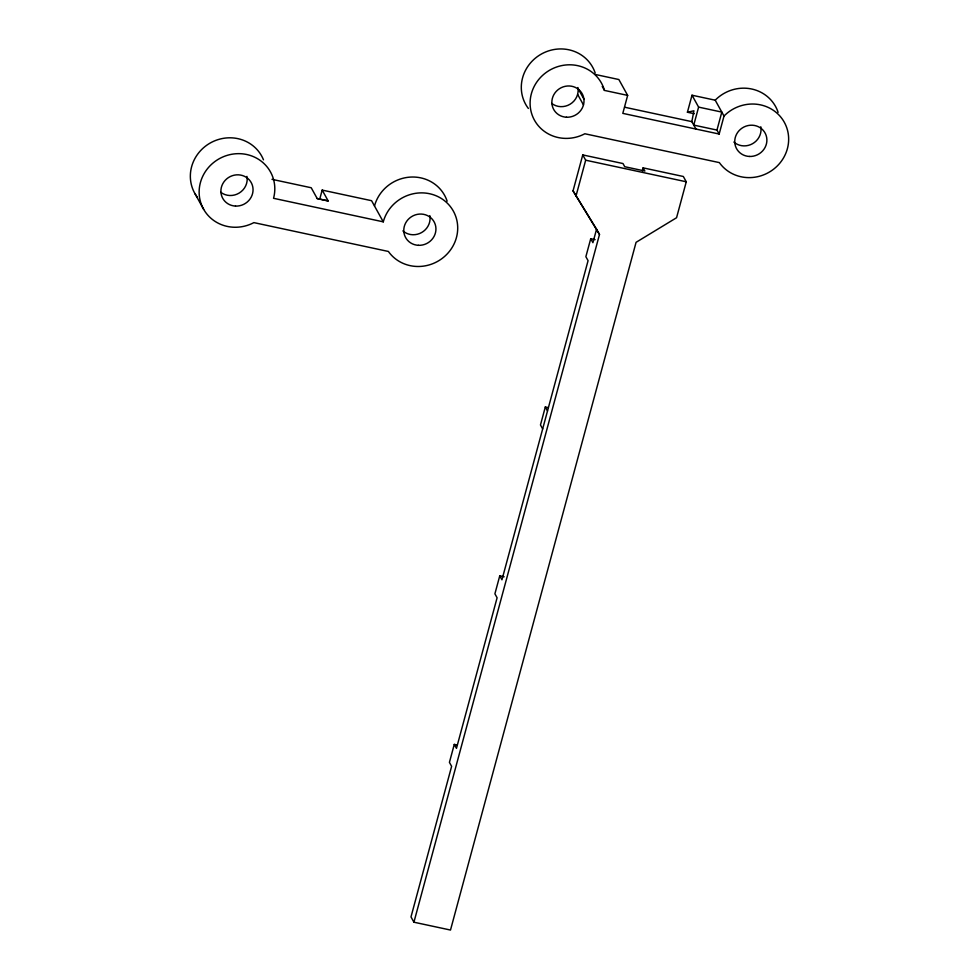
<?xml version="1.0" encoding="UTF-8"?>
<svg xmlns="http://www.w3.org/2000/svg" width="979" height="979" viewBox="0 0 979 979"><rect width="100%" height="100%" fill="white"/><g stroke="black" fill="none" stroke-linecap="round" stroke-linejoin="round"><path stroke-width="1.47" d="M695.947 129.057L691.835 121.641L693.927 110.786L687.417 112.242L692.018 95.22L715.221 100.201L724.007 116.06L719.161 134.037L622.803 113.368L627.649 95.391L618.863 79.532L595.648 74.551M317.012 198.504L319.754 199.092L322.177 190.097L371.567 200.695L383.278 221.841A38.291 36.333 -29 0 1 437.662 196.461A38.291 36.333 -29 0 1 448.309 252.704A38.291 36.333 -29 0 1 389.067 252.386L388.418 251.468L253.867 222.612L252.815 223.163A38.291 36.333 -29 0 1 199.9 199.422A38.291 36.333 -29 0 1 238.068 153.654A38.291 36.333 -29 0 1 273.545 198.296L383.278 221.841M413.921 922.206L599.491 234.483L573.045 190.868L582.75 154.915L622.987 163.542L624.737 166.711L644.855 171.031L643.105 167.862L683.33 176.489L686.267 181.776L676.562 217.73L636.069 242.327L450.499 930.05L413.921 922.206L410.996 916.919L451.625 766.337L449.422 762.372L454.28 744.395L457.144 745.007M575.97 196.155L585.675 160.201L582.75 154.915M504.148 576.778L499.755 575.836L494.909 593.812L497.099 597.777L456.471 748.36L454.28 744.395M548.252 407.619L545.315 406.983L540.469 424.959L542.672 428.924M595.11 239.659L590.729 238.717L585.87 256.694L588.073 260.659L501.958 579.801L499.755 575.836M573.045 190.868L596.566 229.196L592.919 242.682L590.729 238.717M642.31 170.774L643.105 167.862M692.018 95.22L698.602 107.115L693.756 125.092L716.958 130.072L719.161 134.037M716.958 130.072L721.817 112.095L698.602 107.115M715.221 100.201L716.347 99.075A38.291 36.333 -29 0 1 778.109 112.328M724.007 116.06L725.133 114.935A38.291 36.333 -29 0 1 779.663 115.779A38.291 36.333 -29 0 1 774.083 168.816A38.291 36.333 -29 0 1 720.03 163.53L719.369 162.612L584.818 133.756L583.765 134.307A38.291 36.333 -29 0 1 532.931 117.088A38.291 36.333 -29 0 1 555.02 67.6A38.291 36.333 -29 0 1 604.019 88.954L604.447 90.411L627.649 95.391M687.417 112.242L694.282 113.723M624.651 107.225L691.835 121.641M585.675 160.201L686.267 181.776M271.991 179.341L311.212 187.748L317.22 198.59L328.185 200.94L322.177 190.097M319.754 199.092L328.185 200.94M602.244 86.446L604.447 90.411M578.038 88.502L583.9 99.075M577.622 94.363L583.472 104.937M596.566 229.196L599.491 234.483M545.315 406.983L547.518 410.947M194.882 193.499L203.669 209.359M374.492 205.982A38.291 36.333 -29 0 1 410.177 177.101A38.291 36.333 -29 0 1 447.146 201.184M197.391 197.305A38.291 36.333 -29 0 1 210.216 143.02A38.291 36.333 -29 0 1 263.473 159.81M246.941 176.391A16.276 15.444 -29 0 1 239.194 193.047A16.276 15.444 -29 0 1 220.764 192.288M429.818 215.625A16.276 15.444 -29 0 1 421.631 232.537A16.276 15.444 -29 0 1 402.895 230.897M528.354 108.449A38.291 36.333 -29 0 1 542.231 53.576A38.291 36.333 -29 0 1 595.22 73.095M577.891 87.535A16.276 15.444 -29 0 1 570.145 104.19A16.276 15.444 -29 0 1 551.715 103.431M760.781 126.768A16.276 15.444 -29 0 1 752.594 143.68A16.276 15.444 -29 0 1 733.858 142.041M235.498 206.079A16.276 15.444 -29 0 0 251.579 183.281A16.276 15.444 -29 0 0 223.836 182.008A16.276 15.444 -29 0 0 235.498 206.079M418.388 245.313A16.276 15.444 -29 0 0 434.468 222.514A16.276 15.444 -29 0 0 406.726 221.23A16.276 15.444 -29 0 0 418.388 245.313M566.462 117.223A16.276 15.444 -29 0 0 582.542 94.425A16.276 15.444 -29 0 0 554.799 93.152A16.276 15.444 -29 0 0 566.462 117.223M749.339 156.456A16.276 15.444 -29 0 0 765.419 133.658A16.276 15.444 -29 0 0 737.689 132.373A16.276 15.444 -29 0 0 749.339 156.456"/></g></svg>
